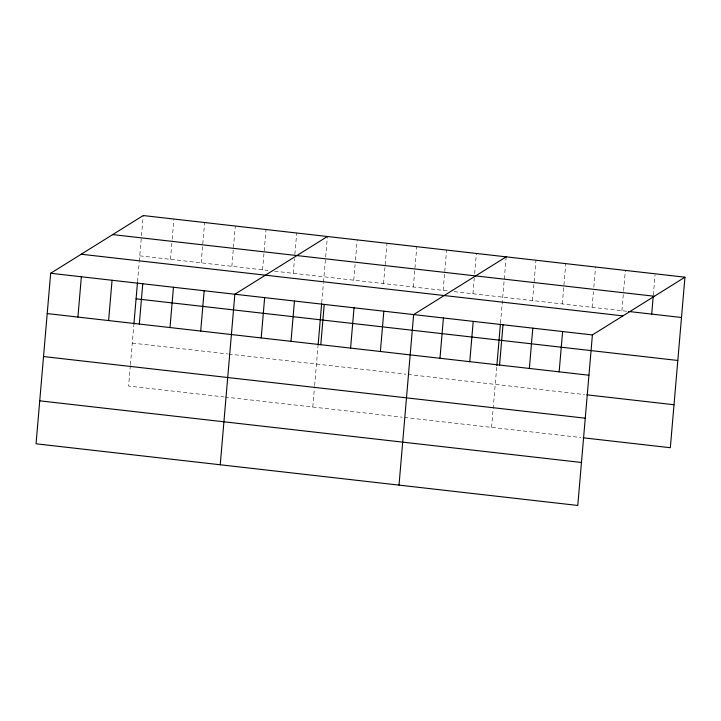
<?xml version="1.0" encoding="UTF-8"?>
<svg xmlns="http://www.w3.org/2000/svg" width="721" height="721" viewBox="0 0 721 721"><rect width="100%" height="100%" fill="white"/><g stroke="black" fill="none" stroke-linecap="round" stroke-linejoin="round"><path stroke-width="0.54" stroke-dasharray="3.6 2.7" d="M130.348 365.655L128.599 386.068L223.979 396.929M130.438 364.583L133.8 325.387M137.549 281.632L139.207 262.291M139.297 261.218L141.397 236.812M141.487 235.695L143.218 215.543M170.462 259.335L172.094 240.309M172.184 239.192L173.914 219.04M201.159 262.832L204.611 222.537M231.856 266.328L235.307 226.024M262.552 269.816L266.013 229.521M293.249 273.313L294.501 258.758M294.88 254.279L296.71 233.018M312.788 407.032L314.536 386.618M314.626 385.546L317.988 346.35M321.737 302.586L323.396 283.254M323.495 282.181L327.406 236.506M353.75 280.199L355.092 264.526M355.471 260.047L357.201 239.895M383.545 283.587L386.997 243.292M413.34 286.976L416.792 246.681M443.136 290.365L446.587 250.07M472.931 293.762L474.274 278.09M474.652 273.61L476.383 253.459M491.56 427.373L496.76 366.692M500.509 322.936L506.178 256.856M532.522 300.54L535.973 260.245M562.317 303.929L565.769 263.634M592.112 307.317L593.455 291.654M593.834 287.174L595.564 267.022M621.908 310.715L623.539 291.681M623.629 290.563L625.359 270.411M653.334 295.069L655.056 274.926M139.766 255.847L268.041 270.438M274.611 271.186L448.651 290.996M454.167 291.626L627.423 311.337M132.285 343.097L227.665 353.948M228.764 354.074L405.86 374.226M408.068 374.478L584.632 394.576M225.078 397.055L402.174 417.207M404.382 417.459L580.946 437.548"/><path stroke-width="1.08" d="M684.95 277.197L143.218 215.543L50.668 273.277L36.05 443.803L577.782 505.457L592.401 334.932L684.95 277.197L670.332 447.723L583.154 437.8M77.913 317.069L81.365 276.774M108.61 320.566L112.061 280.262M133.899 324.279L137.459 282.704M139.306 324.053L142.767 283.759M170.003 327.55L173.464 287.255M200.708 331.047L204.16 290.743M220.238 464.766L234.857 294.24L327.406 236.506M261.2 337.924L264.652 297.629M290.996 341.321L294.447 301.017M318.087 345.242L321.647 303.667M320.791 344.71L324.243 304.415M350.586 348.099L354.038 307.804M380.382 351.488L383.833 311.193M399.01 485.107L413.629 314.581L506.178 256.856M439.972 358.274L443.424 317.979M469.768 361.663L473.219 321.368M496.859 365.583L500.419 324.008M499.563 365.051L503.015 324.756M529.358 368.44L532.81 328.145M559.154 371.838L562.605 331.534M651.703 314.104L653.235 296.196M112.674 234.595L654.407 296.25M628.523 311.463L681.498 317.492M81.212 254.225L622.944 315.879M50.668 273.277L592.401 334.932M136.08 298.818L677.812 360.473M47.216 313.581L588.949 375.226M586.84 394.829L674.018 404.742M43.53 356.553L585.263 418.198M39.736 400.831L581.468 462.476"/></g></svg>
